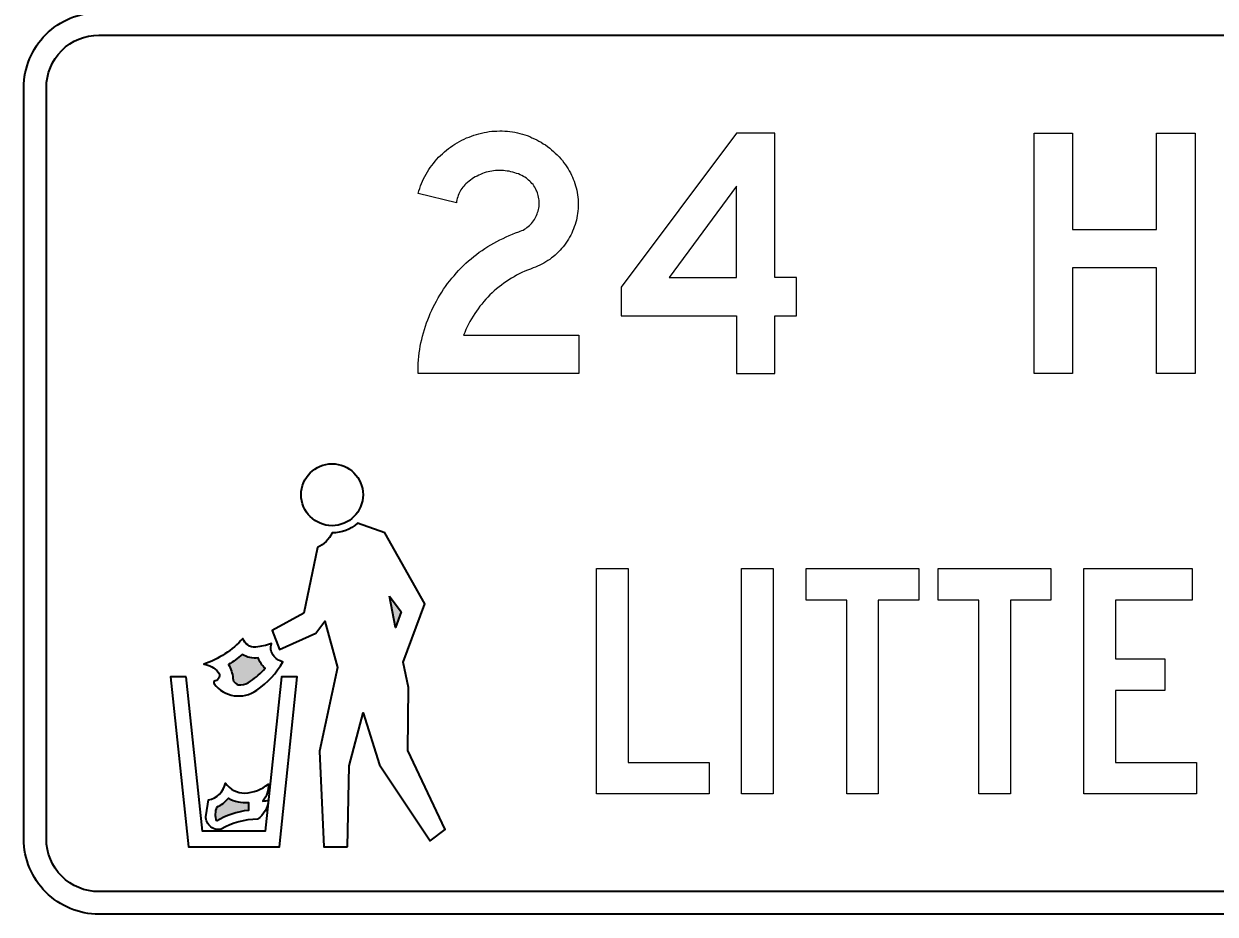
# Model space of a CAD drawing. Extents: x 0 to 420, y 0 to 297.
# Drawn here: x 109.09 to 148.75, y 167.64 to 197.26 of the extents above; entities that cross this region are included whole.
import ezdxf

# ---------------------------------------------------------------- set-up
doc = ezdxf.new("R2010")
doc.units = 0
doc.header["$LTSCALE"] = 0.3
doc.layers.get('0').update_dxf_attribs({"linetype": 'CONTINUOUS'})
doc.layers.get('DEFPOINTS').update_dxf_attribs({"linetype": 'CONTINUOUS'})
for name, color, linetype in [('BLUE', 162, 'CONTINUOUS'), ('L25', 1, 'CONTINUOUS'), ('T25', 1, 'CONTINUOUS')]:
    doc.layers.add(name, color=color, linetype=linetype)
doc.styles.add('ISO', font='iso.shx')
doc.dimstyles.new('SIGNSDIM', dxfattribs={"dimtxt": 2.5, "dimasz": 0.2, "dimexe": 1.5, "dimexo": 2, "dimgap": 1.5, "dimtad": 1, "dimdec": 4, "dimlfac": 20, "dimrnd": 1, "dimdsep": 46, "dimtxsty": 'ISO', "dimblk": 'SGNDIM', "dimcen": 2.5, "dimse2": 1, "dimadec": 0, "dimazin": 0, "dimtfac": 1, "dimtdec": 4, "dimtix": 1, "dimtmove": 0, "dimatfit": 3, "dimldrblk": 'SGNDIM', "dimfxl": 1, "dimtolj": 1, "dimtzin": 0, "dimarcsym": 0})

# ---------------------------------------------------------------- blocks, each defined once
blk = doc.blocks.new('SGNDIM')
for p, q in [((0, 4.5), (0, -4.5)), ((0, 0), (-1, 0))]:
    blk.add_line(p, q)
blk = doc.blocks.new('*D342')
at = {"layer": 'DEFPOINTS', "color": 0, "transparency": 16777216}
for p in [(228.607, 255.084), (109.093, 249.484), (228.607, 188.46)]:
    blk.add_point(p, dxfattribs=at)
at = {"layer": 'T25', "color": 0, "lineweight": -2, "transparency": 16777216}
for p, q in [((109.093, 251.484), (109.093, 256.584)), ((109.293, 255.084), (228.407, 255.084))]:
    blk.add_line(p, q, dxfattribs=at)
at = {"layer": 'T25', "color": 0, "lineweight": -2, "transparency": 16777216, "xscale": 0.2, "yscale": 0.2, "zscale": 0.2, "rotation": 180}
blk.add_blockref('SGNDIM', (109.093, 255.084), dxfattribs=at)
at = {"layer": 'T25', "color": 0, "lineweight": -2, "transparency": 16777216, "xscale": 0.2, "yscale": 0.2, "zscale": 0.2}
blk.add_blockref('SGNDIM', (228.607, 255.084), dxfattribs=at)
at = {"layer": 'T25', "color": 0, "transparency": 16777216, "insert": (168.85, 257.834), "char_height": 2.5, "attachment_point": 5, "style": 'ISO'}
blk.add_mtext('\\A1;2390', dxfattribs=at)

msp = doc.modelspace()

# ---------------------------------------------------------------- hatches: boundary and pattern name
at = {"layer": 'BLUE'}
msp.add_hatch(color=256, dxfattribs=at).paths.add_polyline_path([(121.2662423, 178.2151092), (121.6536844, 177.6944837), (121.4599633, 177.1738583)])
h = msp.add_hatch(color=256, dxfattribs=at)
edge = h.paths.add_edge_path()
edge.add_arc((115.2005154, 177.485709), 2.5425893, 304.5141655, 319.0818618)
edge.add_arc((117.7984509, 176.5134423), 0.9686054, 201.18237277, 225.68769993, ccw=False)
edge.add_arc((116.7893613, 176.9432791), 0.7869919, 237.29947633, 277.73540903, ccw=False)
edge.add_arc((114.0580714, 178.9287185), 3.5111947, 301.69012125, 311.05554794, ccw=False)
edge.add_arc((115.0835789, 175.4239122), 0.9686054, 3.79824014, 32.26838484, ccw=False)
edge.add_arc((116.2916763, 175.5041167), 0.2421514, 183.79824013, 276.49611036)
edge.add_arc((116.2437334, 175.9251608), 0.6659162, 276.49611036, 305.885252)
edge.add_arc((116.8469799, 175.0913566), 0.363227, 124.5141655, 125.885252, ccw=False)
h = msp.add_hatch(color=256, dxfattribs=at)
edge = h.paths.add_edge_path()
edge.add_arc((116.3239989, 170.9397546), 0.8475298, 162.19134152, 194.0113821, ccw=False)
edge.add_arc((115.0913826, 172.1492176), 1.0412508, 294.13153392, 321.07093836)
edge.add_arc((116.4474302, 172.4519068), 1.1017887, 240.29148168, 276.30898093)
edge.add_line((116.5685059, 171.3567908), (116.5685059, 171.0900159))
edge.add_arc((116.8816161, 168.3716788), 2.7363104, 96.57062878, 120.28513046)

# ---------------------------------------------------------------- linework, layer by layer
for points in [[(109.8431339, 170.1374179), (109.8431339, 195.1374179, -0.4142135624), (111.5931339, 196.8874179), (226.0931339, 196.8874179, -0.4142135624), (227.8431339, 195.1374179), (227.8431339, 170.1374179, -0.4142135624), (226.0931339, 168.3874179), (111.5931339, 168.3874179, -0.4142135624)], [(119.8617644, 169.8729948), (119.9223022, 172.5729825), (120.3823898, 174.3406874), (120.9272303, 172.6093052), (122.6222899, 170.0788235), (123.1221904, 170.4541581), (121.8716207, 173.0815003), (121.8958358, 175.1761096), (121.7142223, 176.0236394), (122.4406763, 177.9608502), (121.1088439, 180.321826), (120.2007763, 180.6455536, -0.1844830881), (119.3532465, 180.321826, -0.1712578079), (118.8689438, 179.8375233), (118.4088562, 177.658161), (117.3554978, 177.0769978), (117.5976491, 176.4474042), (118.8084059, 176.9922448), (119.1110951, 177.3917945), (119.53486, 175.8420258), (118.9294816, 173.0572852), (119.0747724, 169.8729948)], [(116.8106572, 176.5200496, -0.3376990688), (116.3868923, 176.8106313, -0.1262578553), (115.079275, 175.9509939, -0.1961345853), (115.563746, 175.6931377, -0.5677861567), (115.4601806, 175.3989181, 0.5529627341), (115.4239587, 175.3029828, 0.4075231125), (116.8469799, 175.0913566, 0.1119598304), (117.7187248, 176.0357469, -0.4442417197), (117.3312827, 176.6411253, -0.0553534351)], [(116.6411719, 175.3906507, 0.0636493106), (117.1218133, 175.8203637, -0.1073340187), (116.8952893, 176.1634486, -0.1782888954), (116.3641905, 176.2810208, -0.0408871446), (115.9025896, 175.941037, -0.1248674086), (116.0500569, 175.4880758, 0.4280731623), (116.3190723, 175.2635201, 0.1289418726), (116.6340694, 175.3856405, -0.0059825648)], [(117.239114, 171.4348711, -0.2128727186), (116.8711951, 170.79317, 0.1318236461), (115.6604383, 170.4627199, -0.5244418001), (115.1573251, 170.9453875), (115.2366734, 171.4374409, 0.2994355068), (115.8025242, 172.0008496, 0.2448393278), (116.4474302, 171.6649149, 0.1624542945), (117.2344221, 171.9676041, -0.1691576299), (117.0528086, 171.3985484, 0.0392534795)], [(115.5016851, 170.7345552, -0.1397401923), (115.5170801, 171.1989624, 0.1180897062), (115.9013972, 171.4949396, 0.1584627115), (116.5685059, 171.3567908), (116.5685059, 171.0900159, 0.1038449167)]]:
    msp.add_lwpolyline(points, format="xyb", close=True, dxfattribs=at)
at = {"layer": 'BLUE', "lineweight": 0}
for points in [[(127.1717588, 192.5021505), (127.2133666, 192.4328042), (127.2480398, 192.3703925), (127.2896476, 192.3010462), (127.3243208, 192.2316998), (127.3520593, 192.1623535), (127.3797978, 192.0930072), (127.4075364, 192.0236609), (127.4352749, 191.9473799), (127.4560788, 191.8710989), (127.4768827, 191.8017526), (127.4976866, 191.7254717), (127.5115558, 191.6491907), (127.5184905, 191.5729097), (127.5323597, 191.4966288), (127.5392944, 191.4203478), (127.5392944, 191.3440669), (127.546229, 191.2677859), (127.546229, 191.1915049), (127.5392944, 191.115224), (127.5323597, 191.0320084), (127.5254251, 190.9557274), (127.5115558, 190.8794465), (127.4976866, 190.8101001), (127.4838173, 190.7338192), (127.4630134, 190.6575382), (127.4422095, 190.5812572), (127.414471, 190.5119109), (127.3867325, 190.43563), (127.3589939, 190.3662836), (127.3312554, 190.2969373), (127.2965822, 190.227591), (127.2549744, 190.1582446), (127.2203013, 190.0958329), (127.1786935, 190.0264866), (127.1370857, 189.9640749), (127.0885432, 189.9016632), (127.0400008, 189.8392515), (126.9914584, 189.7837745), (126.942916, 189.7282974), (126.8874389, 189.6728204), (126.8319618, 189.6173433), (126.7764848, 189.5688009), (126.7140731, 189.5133238), (126.658596, 189.471716), (126.5961843, 189.4231736), (126.5337726, 189.3815658), (126.4644263, 189.339958), (126.4020146, 189.2983502), (126.3326683, 189.263677), (126.2633219, 189.2290039), (126.1939756, 189.1943307), (126.1246293, 189.1665922), (126.0483483, 189.1388536), (125.9581981, 189.1041805), (125.8611132, 189.0695073), (125.770963, 189.0278995), (125.6738782, 188.9862917), (125.5837279, 188.9446839), (125.4935777, 188.8961415), (125.4103621, 188.847599), (125.3202119, 188.7990566), (125.2369963, 188.7435796), (125.1537807, 188.6881025), (125.0705651, 188.6326254), (124.9873495, 188.5702137), (124.9110686, 188.507802), (124.827853, 188.4453903), (124.751572, 188.376044), (124.6822257, 188.3136323), (124.6059447, 188.244286), (124.5365984, 188.168005), (124.4672521, 188.0986587), (124.4048404, 188.0223777), (124.335494, 187.9391622), (124.2730823, 187.8628812), (124.2106706, 187.7796656), (124.1551936, 187.7033846), (124.0997165, 187.620169), (124.0442395, 187.5300188), (123.995697, 187.4468032), (123.94022, 187.356653), (123.8986122, 187.2665028), (123.8500697, 187.1763525), (123.8084619, 187.0862023), (123.7668541, 186.9960521), (123.732181, 186.8989672), (127.5670329, 186.8989672), (127.5670329, 185.6229948), (122.2134964, 185.6229948), (122.2134964, 185.7339489), (122.2134964, 185.8518377), (122.220431, 185.9627918), (122.2343003, 186.0806806), (122.2412349, 186.1916347), (122.2551042, 186.3095235), (122.2759081, 186.4204776), (122.2897774, 186.5314317), (122.3105813, 186.6423858), (122.3383198, 186.7602746), (122.3660583, 186.8712287), (122.3937969, 186.9821828), (122.42847, 187.0862023), (122.4631432, 187.1971564), (122.4978163, 187.3081106), (122.5394241, 187.4121301), (122.5810319, 187.5230842), (122.6226397, 187.6271037), (122.6711822, 187.7311232), (122.7197246, 187.8351427), (122.768267, 187.9391622), (122.8237441, 188.036247), (122.8792211, 188.1402665), (122.9416328, 188.2373514), (123.0040445, 188.3344362), (123.0664562, 188.4315211), (123.1288679, 188.5216713), (123.1982143, 188.6187562), (123.2675606, 188.7089064), (123.3369069, 188.7990566), (123.4131879, 188.8822722), (123.4894688, 188.9724224), (123.5657498, 189.055638), (123.6489654, 189.1388536), (123.7252463, 189.2151346), (123.8084619, 189.2983502), (123.8986122, 189.3746311), (123.9818278, 189.4439775), (124.071978, 189.5202584), (124.1621282, 189.5896048), (124.2522784, 189.6589511), (124.3493633, 189.7213628), (124.4395135, 189.7907091), (124.5365984, 189.8531208), (124.6336832, 189.9085979), (124.7377027, 189.9640749), (124.8347876, 190.019552), (124.9388071, 190.0750291), (125.0428266, 190.1235715), (125.1468461, 190.1721139), (125.2508656, 190.2206563), (125.3548851, 190.2622641), (125.4589045, 190.3038719), (125.5698587, 190.3385451), (125.6184011, 190.359349), (125.6669435, 190.3801529), (125.7085513, 190.4009568), (125.7570938, 190.4286953), (125.7987015, 190.4564339), (125.8403093, 190.4841724), (125.8819171, 190.5188455), (125.9235249, 190.5535187), (125.9581981, 190.5881919), (125.9928713, 190.622865), (126.0275444, 190.6644728), (126.055283, 190.7060806), (126.0899561, 190.7476884), (126.11076, 190.7962309), (126.1384986, 190.8378387), (126.1593025, 190.8863811), (126.1801064, 190.9349235), (126.1939756, 190.9834659), (126.2147795, 191.0320084), (126.2217141, 191.0805508), (126.2355834, 191.1290932), (126.242518, 191.1845703), (126.242518, 191.2331127), (126.2494527, 191.2885898), (126.2494527, 191.3371322), (126.242518, 191.3926093), (126.2355834, 191.4411517), (126.2286488, 191.4896941), (126.2147795, 191.5451712), (126.2009102, 191.5937136), (126.187041, 191.6422561), (126.1662371, 191.6907985), (126.1454332, 191.7324063), (126.1246293, 191.7809487), (126.0968908, 191.8294911), (126.0691522, 191.8710989), (126.0414137, 191.9127067), (126.0067405, 191.9543145), (125.9720674, 191.9889877), (125.9373942, 192.0236609), (125.8957864, 192.058334), (125.8611132, 192.0930072), (125.8195054, 192.1276804), (125.770963, 192.1554189), (125.7293552, 192.1831574), (125.6738782, 192.2108959), (125.6114665, 192.2386345), (125.5559894, 192.266373), (125.4935777, 192.2871769), (125.431166, 192.3079808), (125.3687543, 192.3218501), (125.3063426, 192.342654), (125.2439309, 192.3565232), (125.1815192, 192.3634579), (125.1191075, 192.3703925), (125.0566958, 192.3773271), (124.9873495, 192.3842618), (124.9249378, 192.3842618), (124.8625261, 192.3842618), (124.7931798, 192.3773271), (124.7307681, 192.3703925), (124.6683564, 192.3634579), (124.6059447, 192.3495886), (124.543533, 192.3357193), (124.4811213, 192.3218501), (124.4187096, 192.3010462), (124.3562979, 192.2802423), (124.2938862, 192.2525037), (124.2384092, 192.2247652), (124.1829321, 192.1970267), (124.1205204, 192.1692882), (124.0650434, 192.134615), (124.0165009, 192.0999418), (123.9610239, 192.0652687), (123.9124814, 192.0236609), (123.8570044, 191.9820531), (123.8084619, 191.9404453), (123.7737888, 191.9057721), (123.7391156, 191.8641643), (123.7044424, 191.8225565), (123.6767039, 191.7809487), (123.6420308, 191.7393409), (123.6212269, 191.6977331), (123.5934883, 191.6491907), (123.5726844, 191.6006483), (123.5518805, 191.5521058), (123.5380113, 191.5035634), (123.5172074, 191.455021), (123.5102727, 191.4064785), (123.4964035, 191.3510015), (123.4894688, 191.3024591), (122.2134964, 191.6214522), (122.2412349, 191.7046678), (122.2689735, 191.7878833), (122.296712, 191.8710989), (122.3313852, 191.9473799), (122.3660583, 192.0305955), (122.4007315, 192.1068765), (122.4423393, 192.1831574), (122.4839471, 192.2594384), (122.5324895, 192.3357193), (122.5740973, 192.4120003), (122.6226397, 192.4813466), (122.6781168, 192.550693), (122.7266592, 192.6200393), (122.7890709, 192.6893856), (122.844548, 192.7587319), (122.900025, 192.8211436), (122.9624367, 192.8835553), (123.0248484, 192.9390324), (123.0941948, 193.0014441), (123.1566065, 193.0569211), (123.2259528, 193.1123982), (123.2952991, 193.1609406), (123.3715801, 193.2094831), (123.4409264, 193.2580255), (123.5172074, 193.3065679), (123.5934883, 193.3481757), (123.6697693, 193.3897835), (123.7460502, 193.4244567), (123.8292658, 193.4660645), (123.9124814, 193.493803), (123.9887624, 193.5284762), (124.071978, 193.5562147), (124.1551936, 193.5839532), (124.2384092, 193.6047571), (124.3285594, 193.625561), (124.411775, 193.6463649), (124.4949906, 193.6602342), (124.5851408, 193.6741035), (124.6683564, 193.6879727), (124.7585066, 193.6949074), (124.8417222, 193.6949074), (124.9318725, 193.701842), (125.015088, 193.701842), (125.0983036, 193.6949074), (125.1884539, 193.6879727), (125.2716695, 193.6810381), (125.3548851, 193.6671688), (125.4381006, 193.6532996), (125.5213162, 193.6324957), (125.6045318, 193.6116918), (125.6877474, 193.5908879), (125.770963, 193.570084), (125.847244, 193.5423454), (125.9304596, 193.5076723), (126.0067405, 193.4729991), (126.0899561, 193.4383259), (126.1662371, 193.4036528), (126.2355834, 193.362045), (126.3118644, 193.3204372), (126.3812107, 193.2718948), (126.4574917, 193.230287), (126.526838, 193.1748099), (126.5961843, 193.1262675), (126.658596, 193.0707904), (126.7210077, 193.0153134), (126.7834194, 192.9598363), (126.8458311, 192.8974246), (126.9082428, 192.8350129), (126.9637199, 192.7726012), (127.0191969, 192.7101895), (127.0677393, 192.6408432), (127.1232164, 192.5714969)], [(128.9747634, 187.5438881), (132.8096153, 187.5438881), (132.8096153, 185.6229948), (134.0925224, 185.6229948), (134.0925224, 187.5438881), (134.8067895, 187.5438881), (134.8067895, 188.8198605), (134.0925224, 188.8198605), (134.0925224, 193.6186264), (132.8096153, 193.6186264), (128.9747634, 188.5008674), (128.9747634, 187.5438881)], [(142.7192055, 193.6186264), (144.0021126, 193.6186264), (144.0021126, 190.4217607), (146.7967696, 190.4217607), (146.7967696, 193.6186264), (148.0796767, 193.6186264), (148.0796767, 185.6229948), (146.7967696, 185.6229948), (146.7967696, 189.1388536), (144.0021126, 189.1388536), (144.0021126, 185.6229948), (142.7192055, 185.6229948), (142.7192055, 193.6186264)], [(130.5697289, 188.8198605), (132.8096153, 188.8198605), (132.8096153, 191.8572297), (130.5697289, 188.8198605)], [(128.1564767, 171.6374179), (128.1564767, 179.1337559), (129.2105409, 179.1337559), (129.2105409, 172.6845474), (131.908113, 172.6845474), (131.908113, 171.6374179), (128.1564767, 171.6374179)], [(132.9829811, 171.6374179), (132.9829811, 179.1337559), (134.0301107, 179.1337559), (134.0301107, 171.6374179), (132.9829811, 171.6374179)], [(136.4849707, 171.6374179), (136.4849707, 178.0866264), (135.1327173, 178.0866264), (135.1327173, 179.1337559), (138.8843536, 179.1337559), (138.8843536, 178.0866264), (137.5321002, 178.0866264), (137.5321002, 171.6374179), (136.4849707, 171.6374179)], [(140.8745932, 171.6374179), (140.8745932, 178.0866264), (139.5292745, 178.0866264), (139.5292745, 179.1337559), (143.2739762, 179.1337559), (143.2739762, 178.0866264), (141.9286574, 178.0866264), (141.9286574, 171.6374179), (140.8745932, 171.6374179)], [(144.3765828, 171.6374179), (144.3765828, 179.1337559), (147.9756572, 179.1337559), (147.9756572, 178.0866264), (145.4237123, 178.0866264), (145.4237123, 176.1379946), (147.0741549, 176.1379946), (147.0741549, 175.0839304), (145.4237123, 175.0839304), (145.4237123, 172.6845474), (148.1212845, 172.6845474), (148.1212845, 171.6374179), (144.3765828, 171.6374179)]]:
    msp.add_lwpolyline(points, close=True, dxfattribs=at)
at = {"layer": 'BLUE'}
for points in [[(121.2662423, 178.2151092), (121.6536844, 177.6944837), (121.4599633, 177.1738583)], [(114.495722, 175.5393366), (113.9721999, 175.5393366), (114.5707571, 169.8729948), (116.0842031, 169.8729948), (117.5976491, 169.8729948), (118.1962064, 175.5393366), (117.6726843, 175.5393366), (117.1291227, 170.3936202), (116.0842031, 170.3936202), (115.0392836, 170.3936202)]]:
    msp.add_lwpolyline(points, close=True, dxfattribs=at)
msp.add_circle((119.3532465, 181.5931206), 1.0291433, dxfattribs=at)
at = {"layer": 'L25'}
msp.add_lwpolyline([(109.0931339, 170.1374179), (109.0931339, 195.1374179, -0.4142135624), (111.5931339, 197.6374179), (226.0931339, 197.6374179, -0.4142135624), (228.5931339, 195.1374179), (228.5931339, 170.1374179, -0.4142135624), (226.0931339, 167.6374179), (111.5931339, 167.6374179, -0.4142135624)], format="xyb", close=True, dxfattribs=at)

# ---------------------------------------------------------------- dimensions: what is measured, and where the dimension line sits
at = {"layer": 'T25'}
dim = msp.add_linear_dim(base=(228.607115, 255.0837359), p1=(109.0931339, 249.4843188), p2=(228.607115, 188.4599877), dimstyle='SIGNSDIM', dxfattribs=at)
dim.commit()
dim.dimension.update_dxf_attribs({"geometry": '*D342', "text_midpoint": (168.8501244, 257.8337359)})

doc.saveas('drawing.dxf')
